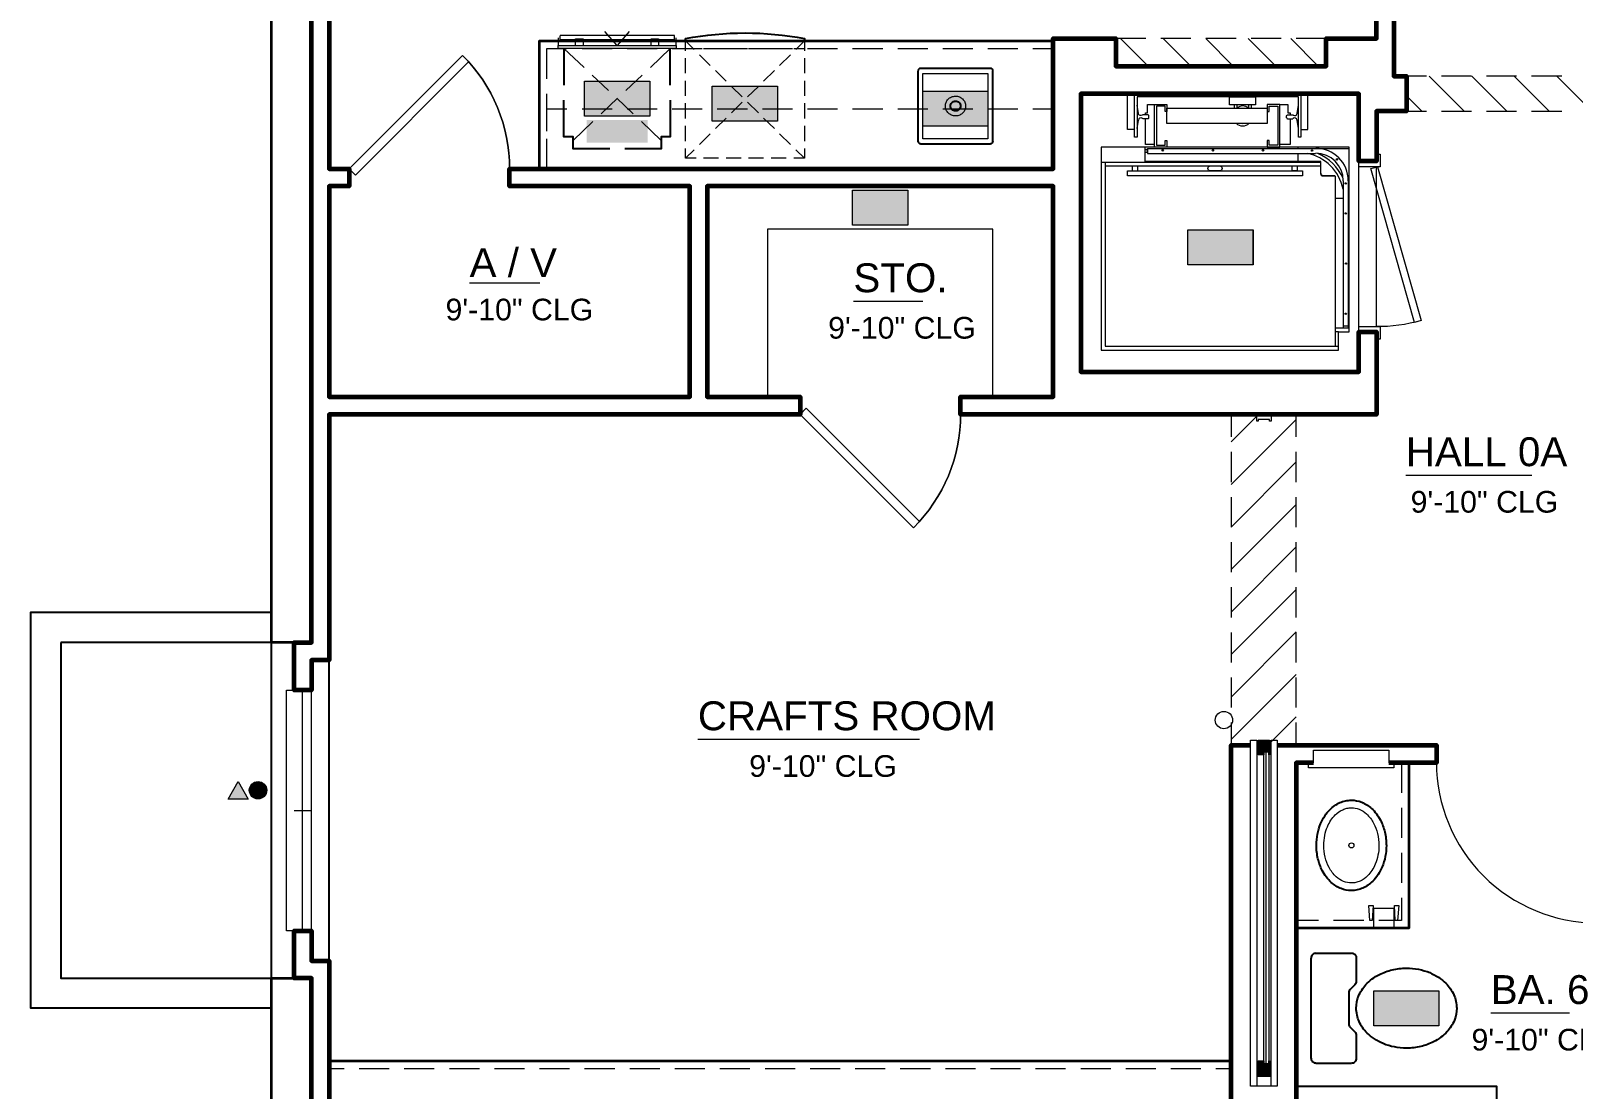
# Model space of a CAD drawing. Extents: x 6 to 1186, y -84 to 3560.
# Drawn here: x 138.1 to 445.9, y 620.1 to 831.3 of the extents above; entities that cross this region are included whole.
import ezdxf

# ---------------------------------------------------------------- set-up
doc = ezdxf.new("R2010")
doc.units = 0
doc.header["$LTSCALE"] = 24
doc.header["$MEASUREMENT"] = 0
for name, color, linetype in [('GEC_BKGD', 8, 'Continuous'), ('PDF3_0', 8, 'Continuous'), ('PDF3_00-FP-A-0$A-ANNO-DRWDW-ID', 8, 'Continuous'), ('PDF3_00-FP-A-0$A-ANNO-KEYN', 8, 'Continuous'), ('PDF3_00-FP-A-0$A-APPL', 8, 'Continuous'), ('PDF3_00-FP-A-0$A-APPL-EXTNT', 8, 'Continuous'), ('PDF3_00-FP-A-0$A-APPL-HIDN', 8, 'Continuous'), ('PDF3_00-FP-A-0$A-APPL-MINR', 8, 'Continuous'), ('PDF3_00-FP-A-0$A-CONVEY-HVY', 8, 'Continuous'), ('PDF3_00-FP-A-0$A-CONVEY-MNR', 8, 'Continuous'), ('PDF3_00-FP-A-0$A-DRWDW', 8, 'Continuous'), ('PDF3_00-FP-A-0$A-DRWDW-MINR', 8, 'Continuous'), ('PDF3_00-FP-A-0$A-MLWK', 8, 'Continuous'), ('PDF3_00-FP-A-0$A-MLWK-ABV', 8, 'Continuous'), ('PDF3_00-FP-A-0$A-MLWK-HIDN', 8, 'Continuous'), ('PDF3_00-FP-A-0$A-MLWK-MINR', 8, 'Continuous'), ('PDF3_00-FP-A-0$A-MLWK-MISC', 8, 'Continuous'), ('PDF3_00-FP-A-0$A-PLMB', 8, 'Continuous'), ('PDF3_00-FP-A-0$A-PLMB-MINR', 8, 'Continuous'), ('PDF3_00-FP-A-0$A-SOFFIT', 8, 'Continuous'), ('PDF3_00-FP-A-0$A-SOFFIT-PATT', 8, 'Continuous'), ('PDF3_00-FP-A-0$A-WALL', 8, 'Continuous'), ('PDF3_00-FP-A-0$A-WALL-CONC', 8, 'Continuous'), ('PDF3_00-FP-A-0$A-WALL-PRTHT', 8, 'Continuous'), ('PDF3_A-ANNO-RMNM', 8, 'Continuous'), ('PDF3_A-WPOT', 8, 'Continuous'), ('PDF3_Text', 8, 'Continuous')]:
    doc.layers.add(name, color=color, linetype=linetype)
doc.styles.add('PDF Arial', font='arial.ttf')

# ---------------------------------------------------------------- blocks, each defined once
blk = doc.blocks.new('210311_BorsteinRes_CDProgress - Copy2')
at = {"layer": 'PDF3_00-FP-A-0$A-ANNO-DRWDW-ID', "transparency": 33554559}
for points in [[(7.0917, 10.42), (7.0492, 10.4933), (7.0075, 10.42)], [(7.1675, 10.4633), (7.0967, 10.4667), (7.0958, 10.4633)], [(7.1675, 10.4633), (7.0958, 10.4633), (7.1675, 10.46)], [(7.1675, 10.46), (7.0958, 10.4633), (7.0958, 10.46)], [(7.1675, 10.46), (7.0958, 10.46), (7.1683, 10.4567)], [(7.1683, 10.4567), (7.0958, 10.46), (7.0958, 10.4567)], [(7.1683, 10.4567), (7.0958, 10.4567), (7.1675, 10.4533)], [(7.1675, 10.4533), (7.0958, 10.4567), (7.0958, 10.4533)], [(7.1675, 10.4533), (7.0958, 10.4533), (7.1675, 10.45)], [(7.1675, 10.45), (7.0958, 10.4533), (7.0958, 10.45)], [(7.1667, 10.4667), (7.0983, 10.47), (7.0967, 10.4667)], [(7.1667, 10.4667), (7.0967, 10.4667), (7.1675, 10.4633)], [(7.1658, 10.47), (7.0992, 10.4733), (7.0983, 10.47)], [(7.1658, 10.47), (7.0983, 10.47), (7.1667, 10.4667)], [(7.1642, 10.4733), (7.1017, 10.4767), (7.0992, 10.4733)], [(7.1642, 10.4733), (7.0992, 10.4733), (7.1658, 10.47)], [(7.1625, 10.4767), (7.1033, 10.4792), (7.1017, 10.4767)], [(7.1625, 10.4767), (7.1017, 10.4767), (7.1642, 10.4733)], [(7.16, 10.4792), (7.1058, 10.4817), (7.1033, 10.4792)], [(7.16, 10.4792), (7.1033, 10.4792), (7.1625, 10.4767)], [(7.1583, 10.4817), (7.1075, 10.4842), (7.1058, 10.4817)], [(7.1583, 10.4817), (7.1058, 10.4817), (7.16, 10.4792)], [(7.155, 10.4842), (7.1108, 10.4867), (7.1075, 10.4842)], [(7.155, 10.4842), (7.1075, 10.4842), (7.1583, 10.4817)], [(7.1525, 10.4867), (7.1133, 10.4883), (7.1108, 10.4867)], [(7.1525, 10.4867), (7.1108, 10.4867), (7.155, 10.4842)], [(7.15, 10.4883), (7.1167, 10.49), (7.1133, 10.4883)], [(7.15, 10.4883), (7.1133, 10.4883), (7.1525, 10.4867)], [(7.1467, 10.49), (7.12, 10.4908), (7.1167, 10.49)], [(7.1467, 10.49), (7.1167, 10.49), (7.15, 10.4883)], [(7.1433, 10.4908), (7.1242, 10.4925), (7.12, 10.4908)], [(7.1433, 10.4908), (7.12, 10.4908), (7.1467, 10.49)], [(7.14, 10.4925), (7.1242, 10.4925), (7.1433, 10.4908)], [(7.1358, 10.4925), (7.1333, 10.4933), (7.1267, 10.4925)], [(7.1675, 10.45), (7.0958, 10.45), (7.1667, 10.4467)], [(7.1667, 10.4467), (7.0958, 10.45), (7.0967, 10.4467)], [(7.1667, 10.4467), (7.0967, 10.4467), (7.1658, 10.4433)], [(7.1658, 10.4433), (7.0967, 10.4467), (7.0983, 10.4433)], [(7.1658, 10.4433), (7.0983, 10.4433), (7.1642, 10.44)], [(7.1642, 10.44), (7.0983, 10.4433), (7.0992, 10.44)], [(7.1642, 10.44), (7.0992, 10.44), (7.1625, 10.4367)], [(7.1625, 10.4367), (7.0992, 10.44), (7.1017, 10.4367)], [(7.1625, 10.4367), (7.1017, 10.4367), (7.16, 10.4342)], [(7.16, 10.4342), (7.1017, 10.4367), (7.1033, 10.4342)], [(7.16, 10.4342), (7.1033, 10.4342), (7.1583, 10.4317)], [(7.1583, 10.4317), (7.1033, 10.4342), (7.1058, 10.4317)], [(7.1583, 10.4317), (7.1058, 10.4317), (7.155, 10.4292)], [(7.155, 10.4292), (7.1058, 10.4317), (7.1075, 10.4292)], [(7.155, 10.4292), (7.1075, 10.4292), (7.1525, 10.4267)], [(7.1525, 10.4267), (7.1075, 10.4292), (7.1108, 10.4267)], [(7.1525, 10.4267), (7.1108, 10.4267), (7.15, 10.425)], [(7.15, 10.425), (7.1108, 10.4267), (7.1133, 10.425)], [(7.15, 10.425), (7.1133, 10.425), (7.1467, 10.4233)], [(7.1467, 10.4233), (7.1133, 10.425), (7.1167, 10.4233)], [(7.1467, 10.4233), (7.1167, 10.4233), (7.1433, 10.4225)], [(7.1433, 10.4225), (7.1167, 10.4233), (7.12, 10.4225)], [(7.1433, 10.4225), (7.12, 10.4225), (7.14, 10.4217)], [(7.14, 10.4217), (7.12, 10.4225), (7.1242, 10.4217)], [(7.1242, 10.4217), (7.1267, 10.4208), (7.1358, 10.4208)], [(7.14, 10.4217), (7.1242, 10.4217), (7.1358, 10.4208)], [(7.1358, 10.4208), (7.1267, 10.4208), (7.1333, 10.42)]]:
    blk.add_hatch(color=256, dxfattribs=at).paths.add_polyline_path(points)
at = {"layer": 'PDF3_00-FP-A-0$A-ANNO-KEYN', "true_color": 0xffffff, "transparency": 33554559}
for points in [[(8.7608, 13.405), (8.49, 13.405), (8.7608, 13.2592)], [(8.7608, 13.2592), (8.49, 13.405), (8.49, 13.2592)], [(9.2917, 13.2383), (9.2917, 13.3842), (9.0208, 13.2383)], [(9.0208, 13.2383), (9.2917, 13.3842), (9.0208, 13.3842)], [(10.1667, 13.3633), (9.8958, 13.3633), (10.1667, 13.2175)], [(10.1667, 13.2175), (9.8958, 13.3633), (9.8958, 13.2175)], [(8.4983, 13.2433), (8.4983, 13.1492), (8.7517, 13.2433)], [(8.7517, 13.2433), (8.4983, 13.1492), (8.7517, 13.1492)], [(9.6042, 12.8058), (9.8333, 12.8058), (9.8333, 12.9517)], [(9.6042, 12.8058), (9.8333, 12.9517), (9.6042, 12.9517)], [(12.0417, 9.6233), (11.7708, 9.6233), (12.0417, 9.4775)], [(12.0417, 9.4775), (11.7708, 9.6233), (11.7708, 9.4775)]]:
    blk.add_hatch(color=7, dxfattribs=at).paths.add_polyline_path(points)
at = {"layer": 'PDF3_00-FP-A-0$A-DRWDW-MINR', "true_color": 0x989898, "transparency": 33554559}
for points in [[(11.3375, 10.665), (11.2908, 10.665), (11.3375, 10.6167)], [(11.3375, 10.6167), (11.2908, 10.665), (11.2908, 10.6167)], [(11.3133, 10.6167), (11.2908, 10.6167), (11.3133, 10.6042)], [(11.3133, 10.6042), (11.2908, 10.6167), (11.2908, 10.6042)], [(11.3375, 10.6167), (11.3342, 10.6167), (11.3375, 10.6042)], [(11.3375, 10.6042), (11.3342, 10.6167), (11.3342, 10.6042)], [(11.3133, 9.3317), (11.2908, 9.3317), (11.3133, 9.3192)], [(11.3133, 9.3192), (11.2908, 9.3317), (11.2908, 9.3192)], [(11.3375, 9.3192), (11.2908, 9.3192), (11.3375, 9.2708)], [(11.3375, 9.2708), (11.2908, 9.3192), (11.2908, 9.2708)], [(11.3375, 9.3317), (11.3342, 9.3317), (11.3375, 9.3192)], [(11.3375, 9.3192), (11.3342, 9.3317), (11.3342, 9.3192)]]:
    blk.add_hatch(color=252, dxfattribs=at).paths.add_polyline_path(points)
at = {"layer": 'PDF3_A-WPOT', "true_color": 0xffffff, "transparency": 33554559}
for points in [[(10.9983, 12.7867), (10.9983, 12.6408), (11.2692, 12.7867)], [(11.2692, 12.7867), (10.9983, 12.6408), (11.2692, 12.6408)]]:
    blk.add_hatch(color=7, dxfattribs=at).paths.add_polyline_path(points)
at = {"layer": 'PDF3_0', "lineweight": 9}
for points in [[(11.7683, 9.9775), (11.7642, 9.915), (11.7542, 9.915), (11.75, 9.9775)], [(11.8542, 9.9675), (11.8542, 9.8842), (11.7708, 9.8842), (11.7708, 9.9675)], [(11.875, 9.9775), (11.87, 9.915), (11.86, 9.915), (11.8567, 9.9775)]]:
    blk.add_lwpolyline(points, close=True, dxfattribs=at)
for points in [[(11.765, 9.92), (11.7708, 9.92)], [(11.7658, 9.9308), (11.7708, 9.9308)], [(11.8592, 9.9308), (11.8542, 9.9308)], [(11.8592, 9.92), (11.8542, 9.92)]]:
    blk.add_lwpolyline(points, dxfattribs=at)
at = {"layer": 'PDF3_0', "lineweight": 25}
for points in [[(11.5108, 9.3425), (11.5108, 9.7592)], [(11.5317, 9.78), (11.6775, 9.78)], [(11.6917, 9.6483), (11.6733, 9.6292)], [(11.6667, 9.615), (11.6667, 9.4858)], [(11.6775, 9.3217), (11.5317, 9.3217)]]:
    blk.add_lwpolyline(points, dxfattribs=at)
for points in [[(11.6983, 9.7592), (11.6983, 9.6633, -0.193294), (11.6924, 9.6487)], [(11.6675, 9.4863, 0.193294), (11.6733, 9.4717), (11.6917, 9.4525)], [(11.6924, 9.4529, -0.193294), (11.6983, 9.4375), (11.6983, 9.3425)]]:
    blk.add_lwpolyline(points, format="xyb", dxfattribs=at)
at = {"layer": 'PDF3_0', "lineweight": 9}
blk.add_circle((11.1479, 10.7487), 0.0362, dxfattribs=at)
at = {"layer": 'PDF3_0', "lineweight": 25}
blk.add_arc((11.6892, 9.6155), 0.0217, 136.4189, 180.17898, dxfattribs=at)
for points, knots in [([(11.5117, 9.7596), (11.5117, 9.7624), (11.5122, 9.7652), (11.5143, 9.7704), (11.5158, 9.7728), (11.5197, 9.7767), (11.5219, 9.7782), (11.5269, 9.7803), (11.5295, 9.7808), (11.5321, 9.7808)], [0, 0, 0, 0, 0.00852927, 0.00852927, 0.01684469, 0.01684469, 0.02504637, 0.02504637, 0.03295605, 0.03295605, 0.03295605, 0.03295605]), ([(11.6779, 9.7808), (11.6805, 9.7808), (11.6829, 9.7804), (11.6877, 9.7784), (11.6898, 9.777), (11.6937, 9.7734), (11.6953, 9.7711), (11.697, 9.7672), (11.6975, 9.7658), (11.6982, 9.7627), (11.6983, 9.7612), (11.6983, 9.7596)], [0, 0, 0, 0, 0.00761361, 0.00761361, 0.01531879, 0.01531879, 0.02356384, 0.02356384, 0.02813199, 0.02813199, 0.03286391, 0.03286391, 0.03286391, 0.03286391]), ([(11.6983, 9.5512), (11.6983, 9.5686), (11.7017, 9.5855), (11.7151, 9.6191), (11.7254, 9.635), (11.754, 9.6663), (11.7733, 9.6804), (11.8111, 9.6998), (11.829, 9.7062), (11.8669, 9.7152), (11.887, 9.7175), (11.9071, 9.7175)], [0, 0, 0, 0, 0.0520278, 0.0520278, 0.1084623, 0.1084623, 0.179051, 0.179051, 0.2353751, 0.2353751, 0.2953762, 0.2953762, 0.2953762, 0.2953762]), ([(11.9071, 9.7175), (11.9418, 9.7175), (11.9746, 9.7108), (12.0296, 9.6879), (12.0525, 9.6728), (12.0845, 9.6407), (12.0959, 9.6247), (12.1077, 9.5982), (12.1107, 9.5891), (12.1148, 9.5704), (12.1158, 9.5609), (12.1158, 9.5512)], [0, 0, 0, 0, 0.1042693, 0.1042693, 0.198749, 0.198749, 0.2702621, 0.2702621, 0.3051657, 0.3051657, 0.3404983, 0.3404983, 0.3404983, 0.3404983]), ([(11.9071, 9.385), (11.8723, 9.385), (11.8396, 9.3917), (11.7845, 9.4146), (11.7616, 9.4297), (11.7297, 9.4618), (11.7182, 9.4778), (11.7064, 9.5043), (11.7034, 9.5134), (11.6994, 9.5321), (11.6983, 9.5416), (11.6983, 9.5512)], [0, 0, 0, 0, 0.1042693, 0.1042693, 0.198749, 0.198749, 0.2702621, 0.2702621, 0.3051657, 0.3051657, 0.3404983, 0.3404983, 0.3404983, 0.3404983]), ([(12.1158, 9.5512), (12.1158, 9.5339), (12.1125, 9.517), (12.0991, 9.4834), (12.0888, 9.4675), (12.0602, 9.4362), (12.0409, 9.4221), (12.0031, 9.4027), (11.9852, 9.3963), (11.9473, 9.3873), (11.9272, 9.385), (11.9071, 9.385)], [0, 0, 0, 0, 0.0520278, 0.0520278, 0.1084623, 0.1084623, 0.179051, 0.179051, 0.2353751, 0.2353751, 0.2953762, 0.2953762, 0.2953762, 0.2953762]), ([(11.5321, 9.3217), (11.5295, 9.3217), (11.5271, 9.3221), (11.5223, 9.3241), (11.5202, 9.3255), (11.5163, 9.3291), (11.5147, 9.3314), (11.513, 9.3353), (11.5125, 9.3367), (11.5118, 9.3398), (11.5117, 9.3413), (11.5117, 9.3429)], [0, 0, 0, 0, 0.00761361, 0.00761361, 0.01531879, 0.01531879, 0.02356384, 0.02356384, 0.02813199, 0.02813199, 0.03286391, 0.03286391, 0.03286391, 0.03286391]), ([(11.6983, 9.3429), (11.6983, 9.3401), (11.6978, 9.3373), (11.6957, 9.3321), (11.6942, 9.3297), (11.6903, 9.3258), (11.6881, 9.3243), (11.6831, 9.3222), (11.6805, 9.3217), (11.6779, 9.3217)], [0, 0, 0, 0, 0.00852927, 0.00852927, 0.01684469, 0.01684469, 0.02504637, 0.02504637, 0.03295605, 0.03295605, 0.03295605, 0.03295605])]:
    blk.add_open_spline(points, degree=3, knots=knots, dxfattribs=at)
at = {"layer": 'PDF3_00-FP-A-0$A-ANNO-DRWDW-ID', "lineweight": 9}
blk.add_lwpolyline([(7.0075, 10.42), (7.0492, 10.4933), (7.0917, 10.42)], close=True, dxfattribs=at)
blk.add_circle((7.1321, 10.4571), 0.0362, dxfattribs=at)
at = {"layer": 'PDF3_00-FP-A-0$A-ANNO-KEYN', "lineweight": 18}
for points in [[(8.7608, 13.405), (8.7608, 13.2592), (8.49, 13.2592), (8.49, 13.405)], [(9.2917, 13.2383), (9.0208, 13.2383), (9.0208, 13.3842), (9.2917, 13.3842)], [(10.1667, 13.3633), (10.1667, 13.2175), (9.8958, 13.2175), (9.8958, 13.3633)], [(9.6042, 12.8058), (9.6042, 12.9517), (9.8333, 12.9517), (9.8333, 12.8058)], [(12.0417, 9.6233), (12.0417, 9.4775), (11.7708, 9.4775), (11.7708, 9.6233)]]:
    blk.add_lwpolyline(points, close=True, dxfattribs=at)
at = {"layer": 'PDF3_00-FP-A-0$A-APPL', "lineweight": 25}
for points in [[(8.4042, 13.54), (8.4042, 13.3883)], [(8.8458, 13.3883), (8.8458, 13.54)], [(8.5942, 13.1233), (8.4417, 13.1233), (8.4417, 13.1733), (8.4042, 13.1733), (8.4042, 13.3258)], [(8.8458, 13.3258), (8.8458, 13.1733), (8.8083, 13.1733), (8.8083, 13.1233), (8.6567, 13.1233)]]:
    blk.add_lwpolyline(points, dxfattribs=at)
at = {"layer": 'PDF3_00-FP-A-0$A-APPL-EXTNT', "lineweight": 9}
for points in [[(8.6758, 13.6117), (8.625, 13.5525), (8.5742, 13.6117)], [(8.38, 13.585), (8.38, 13.5525)], [(8.87, 13.5525), (8.87, 13.585)]]:
    blk.add_lwpolyline(points, dxfattribs=at)
at = {"layer": 'PDF3_00-FP-A-0$A-APPL-HIDN', "lineweight": 9}
for points in [[(8.4042, 13.54), (8.4875, 13.4617)], [(8.8458, 13.54), (8.7633, 13.4617)], [(8.5208, 13.43), (8.5892, 13.3658)], [(8.7292, 13.43), (8.6608, 13.3658)], [(8.6267, 13.3333), (8.5583, 13.2692)], [(8.6233, 13.3333), (8.6917, 13.2692)], [(8.5242, 13.2367), (8.4417, 13.1583)], [(8.7258, 13.2367), (8.8083, 13.1583)]]:
    blk.add_lwpolyline(points, dxfattribs=at)
at = {"layer": 'PDF3_00-FP-A-0$A-APPL-MINR', "lineweight": 9}
for points in [[(8.3904, 13.595, 0.414214), (8.3875, 13.5917), (8.3875, 13.5804, 0.414214), (8.39, 13.5775), (8.4525, 13.5775)], [(8.7975, 13.5775), (8.8608, 13.5775, 0.414214), (8.8642, 13.5804)]]:
    blk.add_lwpolyline(points, format="xyb", dxfattribs=at)
blk.add_lwpolyline([(8.38, 13.54), (8.38, 13.5525), (8.87, 13.5525), (8.87, 13.54)], close=True, dxfattribs=at)
for points in [[(8.8608, 13.5942), (8.39, 13.5942)], [(8.4525, 13.5525), (8.4525, 13.58), (8.4833, 13.58), (8.4833, 13.5525)], [(8.4833, 13.5775), (8.7667, 13.5775)], [(8.7667, 13.5525), (8.7667, 13.58), (8.7975, 13.58), (8.7975, 13.5525)], [(8.8633, 13.58), (8.8633, 13.5917)]]:
    blk.add_lwpolyline(points, dxfattribs=at)
blk.add_arc((8.8613, 13.5921), 0.00292, 359.99993, 90.00007, dxfattribs=at)
at = {"layer": 'PDF3_00-FP-A-0$A-CONVEY-HVY', "lineweight": 18}
for points in [[(11.625, 12.3625), (11.6692, 12.3625), (11.6692, 13.1308), (10.6383, 13.1308), (10.6383, 12.2867), (11.625, 12.2867)], [(11.9675, 12.4092), (11.94, 12.4017), (11.7592, 13.0417), (11.7867, 13.0483)]]:
    blk.add_lwpolyline(points, close=True, dxfattribs=at)
for points in [[(11.7817, 13.1008), (11.7975, 13.1008), (11.7975, 13.0483), (11.7083, 13.0483)], [(11.7083, 12.3633), (11.7083, 12.3858), (11.7083, 13.0717)], [(11.7083, 12.3842), (11.7975, 12.3842), (11.7975, 12.3317), (11.7817, 12.3317)]]:
    blk.add_lwpolyline(points, dxfattribs=at)
blk.add_lwpolyline([(11.9678, 12.4092, -0.070921), (11.7817, 12.3842), (11.7817, 13.0483)], format="xyb", dxfattribs=at)
at = {"layer": 'PDF3_00-FP-A-0$A-CONVEY-MNR', "lineweight": 9}
for points in [[(10.7758, 13.2042), (10.7475, 13.2042), (10.7475, 13.35), (10.7758, 13.35)], [(11.4683, 13.2042), (11.4975, 13.2042), (11.4975, 13.35), (11.4683, 13.35)], [(11.485, 13.35), (11.5133, 13.35)], [(10.8217, 13.2642), (10.8217, 13.2733), (10.8308, 13.2733), (10.8308, 13.3083), (10.8592, 13.3083)], [(11.19, 13.3067), (11.19, 13.2925)], [(11.2017, 13.3067), (11.2017, 13.2925)], [(11.25, 13.3067), (11.25, 13.2925)], [(11.2617, 13.3067), (11.2617, 13.2925)], [(11.38, 13.3083), (11.3283, 13.3083), (11.3283, 13.2783), (11.3367, 13.2783), (11.3367, 13.3008), (11.3725, 13.3008), (11.3725, 13.1383), (11.3367, 13.1383), (11.3367, 13.1575), (11.3283, 13.1575), (11.3283, 13.1308), (11.38, 13.1308), (11.38, 13.3083), (11.4142, 13.3083), (11.4142, 13.2733), (11.4233, 13.2733), (11.4233, 13.2642)], [(10.7867, 13.2083), (10.7925, 13.2425)], [(10.8325, 13.2483), (10.8108, 13.2483)], [(10.8592, 13.1408), (10.8217, 13.1408), (10.8217, 13.2483)], [(11.4233, 13.2483), (11.4233, 13.1408), (11.38, 13.1408)], [(11.4083, 13.2517), (11.4083, 13.2608)], [(11.4117, 13.2483), (11.4342, 13.2483)], [(11.4583, 13.2083), (11.4525, 13.2425)], [(11.5508, 13.0208), (11.5508, 13.0708), (10.82, 13.0708), (10.82, 13.1308)], [(10.8308, 13.1075), (10.82, 13.1075), (10.82, 13.12), (10.8308, 13.12)], [(10.8308, 13.11), (10.8308, 13.125), (10.8308, 13.1042), (11.5292, 13.1042)], [(10.8308, 13.125), (11.6692, 13.125)], [(11.4558, 13.1308), (11.4558, 13.125)], [(11.4558, 13.1042), (11.4558, 13.0708)], [(10.6542, 13.0683), (10.6542, 12.3025), (11.625, 12.3025)], [(10.6542, 13.0525), (11.55, 13.0525)], [(10.7683, 13.0317), (10.7683, 13.0525)], [(10.7892, 13.0525), (10.7892, 13.0317)], [(11.6092, 13.0117), (11.56, 13.0117)], [(11.61, 13.0117), (11.61, 12.3025)], [(11.6433, 12.99), (11.6433, 12.3783)], [(11.6642, 12.99), (11.6642, 12.3783)], [(11.6433, 12.9167), (11.61, 12.9167)], [(11.6692, 12.9167), (11.6642, 12.9167)], [(11.6692, 12.3783), (11.61, 12.3783)], [(11.6642, 12.3858), (11.6433, 12.3858)], [(11.625, 12.3625), (11.61, 12.3625)], [(11.7817, 12.3008), (11.79, 12.3008), (11.79, 12.2592), (11.7817, 12.2592)]]:
    blk.add_lwpolyline(points, dxfattribs=at)
for points in [[(11.4683, 13.35), (11.4683, 13.1725), (11.4583, 13.1725), (11.4583, 13.3392), (10.7867, 13.3392), (10.7867, 13.1725), (10.7758, 13.1725), (10.7758, 13.35)], [(11.2792, 13.3392), (11.2792, 13.3067), (11.1717, 13.3067), (11.1717, 13.3392)], [(10.8675, 13.3008), (10.8675, 13.1383), (10.9033, 13.1383), (10.9033, 13.1575), (10.9108, 13.1575), (10.9108, 13.1308), (10.8592, 13.1308), (10.8592, 13.3083), (10.9108, 13.3083), (10.9108, 13.2783), (10.9033, 13.2783), (10.9033, 13.3008)], [(11.3283, 13.2925), (11.3283, 13.2292), (10.9108, 13.2292), (10.9108, 13.2925)], [(10.7467, 13.0317), (11.475, 13.0317), (11.475, 13.0108), (10.7467, 13.0108)], [(11.4525, 13.0525), (11.4525, 13.0317), (11.4317, 13.0317), (11.4317, 13.0525)]]:
    blk.add_lwpolyline(points, close=True, dxfattribs=at)
for points in [[(10.8329, 13.2492, 0.414214), (10.8358, 13.2517), (10.8358, 13.2613, 0.414214), (10.8325, 13.2642), (10.8108, 13.2642, 0.158959), (10.8095, 13.2636, -0.554806), (10.7925, 13.27), (10.7867, 13.3042)], [(11.4092, 13.2613, -0.414214), (11.4117, 13.2642), (11.4342, 13.2642, -0.158959), (11.4363, 13.2636, 0.554806), (11.4525, 13.27), (11.4583, 13.3042)], [(10.8112, 13.2492, -0.158959), (10.8091, 13.2497, 0.554806), (10.7927, 13.2431)], [(11.4523, 13.2431, 0.554806), (11.4359, 13.2497, -0.158959), (11.4346, 13.2492)], [(10.6383, 13.0683), (11.55, 13.0683), (11.55, 13.0208, 0.414214), (11.56, 13.0108), (11.6092, 13.0108)]]:
    blk.add_lwpolyline(points, format="xyb", dxfattribs=at)
blk.add_lwpolyline([(11.13, 13.0317), (11.0917, 13.0317, -1), (11.0917, 13.0525), (11.13, 13.0525, -1)], format="xyb", close=True, dxfattribs=at)
for centre in [(10.8937, 13.1171), (10.8937, 13.1171), (11.1021, 13.1171), (11.1021, 13.1171), (11.3104, 13.1171), (11.3104, 13.1171), (11.5146, 13.1163), (11.5146, 13.1163), (11.6179, 13.0796), (11.6179, 13.0796), (11.6546, 12.9796), (11.6546, 12.9796), (11.6546, 12.8546), (11.6546, 12.8546), (11.6554, 12.6463), (11.6554, 12.6463), (11.6546, 12.4379), (11.6546, 12.4379)]:
    blk.add_circle(centre, 0.00292, dxfattribs=at)
for centre, radius, start, end in [((11.2262, 13.2638), 0.0379, 51.55334, 128.44666), ((11.2262, 13.2563), 0.0379, 224.65395, 315.34605), ((11.2271, 13.2579), 0.0287, 255.96496, 284.03504), ((11.4121, 13.2521), 0.00292, 179.99993, 270.00007), ((11.4562, 12.9171), 0.1913, 11.59608, 78.40392), ((11.5296, 12.9904), 0.1354, 360, 90), ((11.5296, 12.9904), 0.1146, 360, 90), ((11.4562, 12.9171), 0.2046, 23.75245, 66.24755), ((11.5604, 13.0221), 0.00958, 180.78554, 269.21446)]:
    blk.add_arc(centre, radius, start, end, dxfattribs=at)
at = {"layer": 'PDF3_00-FP-A-0$A-DRWDW', "lineweight": 18}
for points in [[(8.0067, 13.485), (7.5367, 13.0142), (7.5108, 13.04), (7.9817, 13.5117)], [(9.8567, 11.5475), (9.3858, 12.0192), (9.4117, 12.045), (9.8817, 11.5742)], [(7.2817, 9.8733), (7.25, 9.8733), (7.25, 10.8733), (7.2817, 10.8733)], [(7.3542, 9.8733), (7.3542, 10.8733)]]:
    blk.add_lwpolyline(points, dxfattribs=at)
for points in [[(8.1783, 13.0404, 0.199088), (7.9829, 13.5115, -0.199088)], [(9.8579, 11.5485, 0.199088), (10.0533, 12.0196, -0.199088)]]:
    blk.add_lwpolyline(points, format="xyb", close=True, dxfattribs=at)
for points in [[(11.2908, 10.6042), (11.2908, 10.665), (11.3375, 10.665), (11.3375, 10.6042), (11.3342, 10.6042), (11.3342, 10.6167), (11.3133, 10.6167), (11.3133, 10.6042)], [(11.3133, 9.3317), (11.3133, 9.3192), (11.3342, 9.3192), (11.3342, 9.3317), (11.3375, 9.3317), (11.3375, 9.2708), (11.2908, 9.2708), (11.2908, 9.3317)]]:
    blk.add_lwpolyline(points, close=True, dxfattribs=at)
blk.add_lwpolyline([(12.0317, 10.5721, 0.199088), (12.2271, 10.101, 0.198737), (12.6987, 9.9058)], format="xyb", dxfattribs=at)
at = {"layer": 'PDF3_00-FP-A-0$A-DRWDW-MINR', "lineweight": 9}
for points in [[(11.3442, 11.9908), (11.3375, 11.9908), (11.3375, 11.9983), (11.2908, 11.9983), (11.2908, 11.9908), (11.2842, 11.9908), (11.2842, 12.0192), (11.3442, 12.0192)], [(11.3342, 9.3192), (11.3133, 9.3192), (11.3133, 10.6167), (11.3342, 10.6167)]]:
    blk.add_lwpolyline(points, close=True, dxfattribs=at)
for points in [[(7.3175, 9.8733), (7.3175, 10.8733)], [(11.2583, 10.6442), (11.2583, 10.665), (11.2842, 10.665), (11.2842, 9.2275)], [(11.3442, 9.2275), (11.3442, 10.665), (11.37, 10.665), (11.37, 10.6442)], [(11.3233, 9.3192), (11.3233, 10.6167)], [(7.2817, 10.3733), (7.3542, 10.3733)], [(11.2842, 9.2692), (11.3442, 9.2692)]]:
    blk.add_lwpolyline(points, dxfattribs=at)
at = {"layer": 'PDF3_00-FP-A-0$A-MLWK', "lineweight": 35}
for points in [[(8.3025, 13.04), (8.3025, 13.5717), (10.4375, 13.5717)], [(11.9167, 10.5717), (11.9167, 10.54), (11.9167, 9.915), (11.9167, 9.8842), (11.4483, 9.8842)], [(7.4275, 9.3317), (11.1775, 9.3317)]]:
    blk.add_lwpolyline(points, dxfattribs=at)
at = {"layer": 'PDF3_00-FP-A-0$A-MLWK-ABV', "lineweight": 18}
for points in [[(8.3333, 13.1967), (8.3333, 13.29), (8.4167, 13.29)], [(8.4792, 13.29), (8.6042, 13.29)], [(8.6667, 13.29), (8.7917, 13.29)], [(8.8542, 13.29), (8.9792, 13.29)], [(9.0417, 13.29), (9.1667, 13.29)], [(9.2292, 13.29), (9.3542, 13.29)], [(9.4167, 13.29), (9.5417, 13.29)], [(9.6042, 13.29), (9.7292, 13.29)], [(9.7917, 13.29), (9.9167, 13.29)], [(9.9792, 13.29), (10.1042, 13.29)], [(10.1667, 13.29), (10.2917, 13.29)], [(10.3542, 13.29), (10.4375, 13.29), (10.4375, 13.1967)], [(8.4167, 13.04), (8.3333, 13.04), (8.3333, 13.1342)], [(10.4375, 13.1342), (10.4375, 13.04), (10.3542, 13.04)], [(8.6042, 13.04), (8.4792, 13.04)], [(8.7917, 13.04), (8.6667, 13.04)], [(8.9792, 13.04), (8.8542, 13.04)], [(9.1667, 13.04), (9.0417, 13.04)], [(9.3542, 13.04), (9.2292, 13.04)], [(9.5417, 13.04), (9.4167, 13.04)], [(9.7292, 13.04), (9.6042, 13.04)], [(9.9167, 13.04), (9.7917, 13.04)], [(10.1042, 13.04), (9.9792, 13.04)], [(10.2917, 13.04), (10.1667, 13.04)]]:
    blk.add_lwpolyline(points, dxfattribs=at)
at = {"layer": 'PDF3_00-FP-A-0$A-MLWK-HIDN', "lineweight": 9}
for points in [[(8.3333, 13.415), (8.3333, 13.54), (8.4167, 13.54)], [(8.4792, 13.54), (8.6042, 13.54)], [(8.6667, 13.54), (8.7917, 13.54)], [(8.8542, 13.54), (8.9792, 13.54)], [(9.0417, 13.54), (9.1667, 13.54)], [(9.2292, 13.54), (9.3542, 13.54)], [(9.4167, 13.54), (9.5417, 13.54)], [(9.6042, 13.54), (9.7292, 13.54)], [(9.7917, 13.54), (9.9167, 13.54)], [(9.9792, 13.54), (10.1042, 13.54)], [(10.1667, 13.54), (10.2917, 13.54)], [(10.3542, 13.54), (10.4375, 13.54)], [(8.3333, 13.2275), (8.3333, 13.3525)], [(8.3333, 13.04), (8.3333, 13.165)], [(11.8858, 10.5717), (11.8858, 10.54), (11.8858, 10.4467)], [(11.8858, 10.3842), (11.8858, 10.2592)], [(11.8858, 10.1967), (11.8858, 10.0717)], [(11.8858, 10.0092), (11.8858, 9.915), (11.7917, 9.915)], [(11.5417, 9.915), (11.4483, 9.915)], [(11.7292, 9.915), (11.6042, 9.915)], [(7.4275, 9.3008), (7.49, 9.3008)], [(7.5525, 9.3008), (7.6775, 9.3008)], [(7.74, 9.3008), (7.865, 9.3008)], [(7.9275, 9.3008), (8.0525, 9.3008)], [(8.115, 9.3008), (8.24, 9.3008)], [(8.3025, 9.3008), (8.4275, 9.3008)], [(8.49, 9.3008), (8.615, 9.3008)], [(8.6775, 9.3008), (8.8025, 9.3008)], [(8.865, 9.3008), (8.99, 9.3008)], [(9.0525, 9.3008), (9.1775, 9.3008)], [(9.24, 9.3008), (9.365, 9.3008)], [(9.4275, 9.3008), (9.5525, 9.3008)], [(9.615, 9.3008), (9.74, 9.3008)], [(9.8025, 9.3008), (9.9275, 9.3008)], [(9.99, 9.3008), (10.115, 9.3008)], [(10.1775, 9.3008), (10.3025, 9.3008)], [(10.365, 9.3008), (10.49, 9.3008)], [(10.5525, 9.3008), (10.6775, 9.3008)], [(10.74, 9.3008), (10.865, 9.3008)], [(10.9275, 9.3008), (11.0525, 9.3008)], [(11.115, 9.3008), (11.1775, 9.3008)]]:
    blk.add_lwpolyline(points, dxfattribs=at)
at = {"layer": 'PDF3_00-FP-A-0$A-MLWK-MINR', "lineweight": 9}
blk.add_lwpolyline([(9, 12.9675), (10.4375, 12.9675), (10.4375, 12.0925), (10.1875, 12.0925), (10.1875, 12.79), (9.25, 12.79), (9.25, 12.0925), (9, 12.0925)], close=True, dxfattribs=at)
at = {"layer": 'PDF3_00-FP-A-0$A-MLWK-MISC', "lineweight": 9}
for points in [[(11.5208, 10.5717), (11.5208, 10.6233), (11.8333, 10.6233), (11.8333, 10.5717)], [(11.8542, 10.5717), (11.8542, 10.5508), (11.5, 10.5508), (11.5, 10.5717)]]:
    blk.add_lwpolyline(points, dxfattribs=at)
at = {"layer": 'PDF3_00-FP-A-0$A-PLMB', "lineweight": 25}
blk.add_lwpolyline([(8.9098, 13.5816, -0.094718), (9.4042, 13.5817), (9.4042, 13.5717)], format="xyb", dxfattribs=at)
for points in [[(8.9092, 13.5717), (8.9092, 13.5817)], [(9.875, 13.4467), (9.875, 13.155)], [(10.1775, 13.4567), (9.8858, 13.4567)], [(10.1875, 13.155), (10.1875, 13.4467)], [(9.8858, 13.1442), (10.1775, 13.1442)]]:
    blk.add_lwpolyline(points, dxfattribs=at)
blk.add_lwpolyline([(11.4483, 9.2275), (12.2817, 9.2275), (12.2817, 8.3733), (12.2083, 8.3733), (12.2083, 9.155), (11.4483, 9.155)], close=True, dxfattribs=at)
for centre, start, end in [((9.8862, 13.4471), 90, 180), ((10.1779, 13.4471), 360, 90), ((9.8862, 13.1554), 180, 270), ((10.1779, 13.1554), 270, 0)]:
    blk.add_arc(centre, 0.0104, start, end, dxfattribs=at)
for points, knots in [([(10.0108, 13.3012), (10.0108, 13.3038), (10.0113, 13.3063), (10.0132, 13.311), (10.0146, 13.3132), (10.0183, 13.317), (10.0206, 13.3186), (10.0245, 13.3204), (10.0259, 13.3208), (10.0289, 13.3215), (10.0305, 13.3217), (10.0321, 13.3217)], [0, 0, 0, 0, 0.00761361, 0.00761361, 0.01531879, 0.01531879, 0.02356384, 0.02356384, 0.02813199, 0.02813199, 0.03286391, 0.03286391, 0.03286391, 0.03286391]), ([(10.0321, 13.2808), (10.0292, 13.2808), (10.0264, 13.2814), (10.0213, 13.2835), (10.0189, 13.285), (10.015, 13.2888), (10.0134, 13.2911), (10.0114, 13.296), (10.0108, 13.2986), (10.0108, 13.3012)], [0, 0, 0, 0, 0.00852927, 0.00852927, 0.01684469, 0.01684469, 0.02504637, 0.02504637, 0.03295605, 0.03295605, 0.03295605, 0.03295605]), ([(10.0321, 13.3217), (10.0349, 13.3217), (10.0377, 13.3211), (10.0429, 13.319), (10.0453, 13.3175), (10.0492, 13.3137), (10.0507, 13.3114), (10.0528, 13.3065), (10.0533, 13.3039), (10.0533, 13.3012)], [0, 0, 0, 0, 0.00852927, 0.00852927, 0.01684469, 0.01684469, 0.02504637, 0.02504637, 0.03295605, 0.03295605, 0.03295605, 0.03295605]), ([(10.0533, 13.3012), (10.0533, 13.2987), (10.0529, 13.2962), (10.0509, 13.2915), (10.0495, 13.2893), (10.0459, 13.2855), (10.0436, 13.2839), (10.0397, 13.2821), (10.0383, 13.2817), (10.0352, 13.281), (10.0337, 13.2808), (10.0321, 13.2808)], [0, 0, 0, 0, 0.00761361, 0.00761361, 0.01531879, 0.01531879, 0.02356384, 0.02356384, 0.02813199, 0.02813199, 0.03286391, 0.03286391, 0.03286391, 0.03286391]), ([(11.5325, 10.2279), (11.5325, 10.2601), (11.5388, 10.2904), (11.5596, 10.3404), (11.5731, 10.3608), (11.6012, 10.3888), (11.615, 10.3987), (11.6377, 10.4089), (11.6455, 10.4114), (11.6615, 10.4149), (11.6697, 10.4158), (11.6779, 10.4158)], [0, 0, 0, 0, 0.0966036, 0.0966036, 0.1818711, 0.1818711, 0.2446123, 0.2446123, 0.2750951, 0.2750951, 0.3058874, 0.3058874, 0.3058874, 0.3058874]), ([(11.6779, 10.4158), (11.6927, 10.4158), (11.7071, 10.413), (11.7358, 10.4016), (11.7494, 10.3927), (11.7767, 10.3679), (11.7891, 10.351), (11.8067, 10.3172), (11.8128, 10.3006), (11.8212, 10.2654), (11.8233, 10.2467), (11.8233, 10.2279)], [0, 0, 0, 0, 0.0442923, 0.0442923, 0.0927509, 0.0927509, 0.1545907, 0.1545907, 0.206739, 0.206739, 0.2625893, 0.2625893, 0.2625893, 0.2625893]), ([(11.6779, 10.04), (11.6632, 10.04), (11.6487, 10.0428), (11.62, 10.0543), (11.6064, 10.0632), (11.5792, 10.0879), (11.5667, 10.1048), (11.5491, 10.1387), (11.5431, 10.1552), (11.5346, 10.1904), (11.5325, 10.2092), (11.5325, 10.2279)], [0, 0, 0, 0, 0.0442923, 0.0442923, 0.0927509, 0.0927509, 0.1545907, 0.1545907, 0.206739, 0.206739, 0.2625893, 0.2625893, 0.2625893, 0.2625893]), ([(11.8233, 10.2279), (11.8233, 10.1957), (11.8171, 10.1654), (11.7962, 10.1155), (11.7828, 10.0951), (11.7546, 10.0671), (11.7409, 10.0572), (11.7181, 10.047), (11.7104, 10.0444), (11.6943, 10.0409), (11.6862, 10.04), (11.6779, 10.04)], [0, 0, 0, 0, 0.0966036, 0.0966036, 0.1818711, 0.1818711, 0.2446123, 0.2446123, 0.2750951, 0.2750951, 0.3058874, 0.3058874, 0.3058874, 0.3058874])]:
    blk.add_open_spline(points, degree=3, knots=knots, dxfattribs=at)
at = {"layer": 'PDF3_00-FP-A-0$A-PLMB-MINR', "lineweight": 9}
for points in [[(8.9092, 13.5308), (8.9092, 13.5717), (8.945, 13.5358)], [(8.9092, 13.54), (8.9533, 13.54)], [(8.9842, 13.54), (9.0467, 13.54)], [(9.0783, 13.54), (9.1408, 13.54)], [(9.1717, 13.54), (9.2342, 13.54)], [(9.2658, 13.54), (9.3283, 13.54)], [(9.3592, 13.54), (9.4042, 13.54)], [(9.3683, 13.5358), (9.4042, 13.5717), (9.4042, 13.5308)], [(8.9092, 13.4375), (8.9092, 13.5)], [(9.0117, 13.47), (8.9675, 13.5142)], [(9.3008, 13.47), (9.3458, 13.5142)], [(9.4042, 13.5), (9.4042, 13.4375)], [(8.9092, 13.3433), (8.9092, 13.4058)], [(9.0783, 13.4042), (9.0342, 13.4483)], [(9.2342, 13.4042), (9.2792, 13.4483)], [(9.4042, 13.4058), (9.4042, 13.3433)], [(9.145, 13.3392), (9.1008, 13.3825)], [(9.1675, 13.3392), (9.2125, 13.3825)], [(8.9092, 13.25), (8.9092, 13.3125)], [(9.1008, 13.2733), (9.145, 13.3167)], [(9.2125, 13.2733), (9.1675, 13.3167)], [(9.4042, 13.3125), (9.4042, 13.25)], [(8.9092, 13.1558), (8.9092, 13.2183)], [(9.0342, 13.2075), (9.0783, 13.2508)], [(9.2792, 13.2075), (9.2342, 13.2508)], [(9.4042, 13.2183), (9.4042, 13.1558)], [(8.9675, 13.1417), (9.0117, 13.185)], [(9.3458, 13.1417), (9.3008, 13.185)], [(8.9533, 13.0842), (8.9092, 13.0842), (8.9092, 13.125)], [(8.9092, 13.0842), (8.945, 13.1192)], [(9.0467, 13.0842), (8.9842, 13.0842)], [(9.1408, 13.0842), (9.0783, 13.0842)], [(9.2342, 13.0842), (9.1717, 13.0842)], [(9.3283, 13.0842), (9.2658, 13.0842)], [(9.4042, 13.125), (9.4042, 13.0842), (9.3592, 13.0842)], [(9.4042, 13.0842), (9.3683, 13.1192)]]:
    blk.add_lwpolyline(points, dxfattribs=at)
blk.add_lwpolyline([(10.1667, 13.4358), (10.1667, 13.165), (9.8958, 13.165), (9.8958, 13.4358)], close=True, dxfattribs=at)
blk.add_circle((11.6779, 10.2279), 0.0104, dxfattribs=at)
for points, knots in [([(9.99, 13.3012), (9.99, 13.3065), (9.991, 13.3116), (9.9949, 13.3213), (9.9978, 13.3257), (10.0052, 13.3334), (10.0097, 13.3366), (10.0174, 13.34), (10.0202, 13.3409), (10.026, 13.3422), (10.0291, 13.3425), (10.0321, 13.3425)], [0, 0, 0, 0, 0.01566922, 0.01566922, 0.0313862, 0.0313862, 0.04788106, 0.04788106, 0.05666939, 0.05666939, 0.06575183, 0.06575183, 0.06575183, 0.06575183]), ([(10.0321, 13.3425), (10.0376, 13.3425), (10.0431, 13.3415), (10.0532, 13.3373), (10.0578, 13.3343), (10.0656, 13.3268), (10.0688, 13.3222), (10.072, 13.3147), (10.0728, 13.3121), (10.0739, 13.3068), (10.0742, 13.304), (10.0742, 13.3012)], [0, 0, 0, 0, 0.01658466, 0.01658466, 0.0329141, 0.0329141, 0.04936428, 0.04936428, 0.05746958, 0.05746958, 0.06581122, 0.06581122, 0.06581122, 0.06581122]), ([(10.0321, 13.26), (10.0266, 13.26), (10.0211, 13.261), (10.011, 13.2652), (10.0064, 13.2682), (9.9986, 13.2757), (9.9954, 13.2803), (9.9922, 13.2878), (9.9914, 13.2904), (9.9903, 13.2957), (9.99, 13.2985), (9.99, 13.3012)], [0, 0, 0, 0, 0.01658466, 0.01658466, 0.0329141, 0.0329141, 0.04936428, 0.04936428, 0.05746958, 0.05746958, 0.06581122, 0.06581122, 0.06581122, 0.06581122]), ([(10.0742, 13.3012), (10.0742, 13.296), (10.0732, 13.2909), (10.0693, 13.2812), (10.0664, 13.2768), (10.059, 13.2691), (10.0544, 13.2659), (10.0467, 13.2625), (10.0439, 13.2616), (10.0381, 13.2603), (10.0351, 13.26), (10.0321, 13.26)], [0, 0, 0, 0, 0.01566922, 0.01566922, 0.0313862, 0.0313862, 0.04788106, 0.04788106, 0.05666939, 0.05666939, 0.06575183, 0.06575183, 0.06575183, 0.06575183]), ([(11.5633, 10.2279), (11.5633, 10.2562), (11.5688, 10.2826), (11.5865, 10.3248), (11.5975, 10.3413), (11.6196, 10.3634), (11.6301, 10.371), (11.6475, 10.3788), (11.6534, 10.3808), (11.6655, 10.3835), (11.6717, 10.3842), (11.6779, 10.3842)], [0, 0, 0, 0, 0.0847677, 0.0847677, 0.1557395, 0.1557395, 0.2054804, 0.2054804, 0.2294513, 0.2294513, 0.2535758, 0.2535758, 0.2535758, 0.2535758]), ([(11.6779, 10.3842), (11.689, 10.3842), (11.6998, 10.382), (11.7214, 10.3734), (11.7318, 10.3667), (11.753, 10.3476), (11.7629, 10.3342), (11.7778, 10.3064), (11.7831, 10.2919), (11.7906, 10.261), (11.7925, 10.2445), (11.7925, 10.2279)], [0, 0, 0, 0, 0.0331717, 0.0331717, 0.0700092, 0.0700092, 0.1186928, 0.1186928, 0.1641908, 0.1641908, 0.2134449, 0.2134449, 0.2134449, 0.2134449]), ([(11.6779, 10.0717), (11.6669, 10.0717), (11.6561, 10.0738), (11.6344, 10.0824), (11.624, 10.0892), (11.6028, 10.1083), (11.5929, 10.1216), (11.5781, 10.1494), (11.5727, 10.1639), (11.5652, 10.1948), (11.5633, 10.2114), (11.5633, 10.2279)], [0, 0, 0, 0, 0.0331717, 0.0331717, 0.0700092, 0.0700092, 0.1186928, 0.1186928, 0.1641908, 0.1641908, 0.2134449, 0.2134449, 0.2134449, 0.2134449]), ([(11.7925, 10.2279), (11.7925, 10.1997), (11.787, 10.1732), (11.7693, 10.1311), (11.7584, 10.1145), (11.7362, 10.0925), (11.7257, 10.0849), (11.7083, 10.077), (11.7025, 10.075), (11.6903, 10.0723), (11.6842, 10.0717), (11.6779, 10.0717)], [0, 0, 0, 0, 0.0847677, 0.0847677, 0.1557395, 0.1557395, 0.2054804, 0.2054804, 0.2294513, 0.2294513, 0.2535758, 0.2535758, 0.2535758, 0.2535758])]:
    blk.add_open_spline(points, degree=3, knots=knots, dxfattribs=at)
at = {"layer": 'PDF3_00-FP-A-0$A-SOFFIT', "lineweight": 9}
for points in [[(10.8233, 13.5817), (10.6983, 13.5817)], [(11.0108, 13.5817), (10.8858, 13.5817)], [(11.1983, 13.5817), (11.0733, 13.5817)], [(11.3858, 13.5817), (11.2608, 13.5817)], [(11.5733, 13.5817), (11.4483, 13.5817)], [(11.99, 13.4258), (11.9067, 13.4258)], [(12.1775, 13.4258), (12.0525, 13.4258)], [(12.365, 13.4258), (12.24, 13.4258)], [(12.5525, 13.4258), (12.4275, 13.4258)], [(11.9067, 13.28), (11.99, 13.28)], [(12.0525, 13.28), (12.1775, 13.28)], [(12.24, 13.28), (12.365, 13.28)], [(12.4275, 13.28), (12.5525, 13.28)], [(11.1775, 12.0192), (11.1775, 11.9258)], [(11.4483, 11.9258), (11.4483, 12.0192)], [(11.1775, 11.8633), (11.1775, 11.7383)], [(11.4483, 11.7383), (11.4483, 11.8633)], [(11.1775, 11.6758), (11.1775, 11.5508)], [(11.4483, 11.5508), (11.4483, 11.6758)], [(11.1775, 11.4883), (11.1775, 11.3633)], [(11.4483, 11.3633), (11.4483, 11.4883)], [(11.1775, 11.3008), (11.1775, 11.1758)], [(11.4483, 11.1758), (11.4483, 11.3008)], [(11.1775, 11.1133), (11.1775, 10.9883)], [(11.4483, 10.9883), (11.4483, 11.1133)], [(11.1775, 10.9258), (11.1775, 10.8008)], [(11.4483, 10.8008), (11.4483, 10.9258)], [(11.1775, 10.7383), (11.1775, 10.6442)], [(11.4483, 10.6442), (11.4483, 10.7383)]]:
    blk.add_lwpolyline(points, dxfattribs=at)
at = {"layer": 'PDF3_00-FP-A-0$A-SOFFIT-PATT', "lineweight": 9}
for points in [[(10.7183, 13.5817), (10.8333, 13.4675)], [(10.8958, 13.5817), (11.01, 13.4675)], [(11.0725, 13.5817), (11.1867, 13.4675)], [(11.2492, 13.5817), (11.3633, 13.4675)], [(11.4258, 13.5817), (11.54, 13.4675)], [(12.1475, 13.28), (12.0017, 13.4258)], [(12.3242, 13.28), (12.1783, 13.4258)], [(12.5008, 13.28), (12.355, 13.4258)], [(12.6775, 13.28), (12.5317, 13.4258)], [(11.9708, 13.28), (11.9067, 13.3433)], [(11.2917, 12.0192), (11.1775, 11.905)], [(11.4483, 11.9983), (11.1775, 11.7275)], [(11.4483, 11.8217), (11.1775, 11.5508)], [(11.4483, 11.645), (11.1775, 11.3742)], [(11.4483, 11.4683), (11.1775, 11.1975)], [(11.4483, 11.2917), (11.1775, 11.0208)], [(11.4483, 11.115), (11.1775, 10.8442)], [(11.4483, 10.9383), (11.1775, 10.6675)], [(11.4483, 10.7617), (11.3308, 10.6442)]]:
    blk.add_lwpolyline(points, dxfattribs=at)
at = {"layer": 'PDF3_00-FP-A-0$A-WALL', "lineweight": 60}
for points in [[(7.4275, 19.7167), (7.4275, 13.04), (7.5108, 13.04), (7.5108, 12.9675), (7.4275, 12.9675), (7.4275, 12.0925), (8.9275, 12.0925), (8.9275, 12.9675), (8.1775, 12.9675), (8.1775, 13.04), (10.4375, 13.04), (10.4375, 13.5817), (10.6983, 13.5817), (10.6983, 13.4675), (11.5733, 13.4675), (11.5733, 13.5817), (11.7817, 13.5817), (11.7817, 13.7067)], [(11.8542, 13.7067), (11.8542, 13.4258), (11.9067, 13.4258), (11.9067, 13.28), (11.7817, 13.28), (11.7817, 13.0717), (11.7083, 13.0717), (11.7083, 13.3525), (10.5525, 13.3525), (10.5525, 12.1967), (11.7083, 12.1967), (11.7083, 12.3633), (11.7817, 12.3633), (11.7817, 12.0192), (10.0525, 12.0192), (10.0525, 12.0925), (10.4375, 12.0925), (10.4375, 12.9675), (9, 12.9675), (9, 12.0925), (9.3858, 12.0925), (9.3858, 12.0192), (7.4275, 12.0192), (7.4275, 10.9983), (7.3542, 10.9983), (7.3542, 10.8733), (7.2817, 10.8733), (7.2817, 11.0717), (7.3542, 11.0717), (7.3542, 19.79)], [(11.5208, 10.5717), (11.4483, 10.5717), (11.4483, 9.155), (11.25, 9.155), (11.25, 8.3733), (13.8958, 8.3733)], [(12.6567, 8.2175), (12.5833, 8.2175), (12.5833, 8.3008), (11.1775, 8.3008), (11.1775, 8.7275), (10.24, 8.7275), (10.24, 8.155), (10.0417, 8.155), (10.0417, 8.2275), (10.1667, 8.2275), (10.1667, 8.7275), (7.3542, 8.7275), (7.3542, 9.6758), (7.2817, 9.6758), (7.2817, 9.8733), (7.3542, 9.8733), (7.3542, 9.7483), (7.4275, 9.7483), (7.4275, 8.8008), (11.1775, 8.8008), (11.1775, 10.6442), (11.2583, 10.6442)], [(11.37, 10.6442), (12.0317, 10.6442), (12.0317, 10.5717), (11.8333, 10.5717)]]:
    blk.add_lwpolyline(points, dxfattribs=at)
at = {"layer": 'PDF3_00-FP-A-0$A-WALL', "lineweight": 9}
blk.add_lwpolyline([(11.37, 10.6442), (11.37, 9.2275), (11.2583, 9.2275), (11.2583, 10.6442)], dxfattribs=at)
at = {"layer": 'PDF3_00-FP-A-0$A-WALL', "lineweight": 18}
blk.add_lwpolyline([(11.5208, 10.5717), (11.5208, 10.6233), (11.8333, 10.6233), (11.8333, 10.5717)], dxfattribs=at)
at = {"layer": 'PDF3_00-FP-A-0$A-WALL-CONC', "lineweight": 35}
for points in [[(20.2817, 19.04), (11.115, 19.04), (11.115, 19.79), (7.3542, 19.79), (7.3542, 11.0717), (7.1875, 11.0717), (7.1875, 19.9567), (11.2817, 19.9567), (11.2817, 19.2067), (20.4483, 19.2067)], [(20.2092, 7.1858), (12.75, 7.1858), (12.75, 5.8108), (9, 5.8108), (9, 8.5608), (7.1875, 8.5608), (7.1875, 9.6758), (7.3542, 9.6758), (7.3542, 8.7275), (9.1667, 8.7275), (9.1667, 5.9775), (12.5833, 5.9775), (12.5833, 7.3525), (20.3758, 7.3525)]]:
    blk.add_lwpolyline(points, dxfattribs=at)
at = {"layer": 'PDF3_00-FP-A-0$A-WALL-PRTHT', "lineweight": 25}
blk.add_lwpolyline([(6.3125, 11.0717), (6.3125, 9.6758), (7.1875, 9.6758), (7.1875, 9.5508), (6.1875, 9.5508), (6.1875, 11.1967), (7.1875, 11.1967), (7.1875, 11.0717)], close=True, dxfattribs=at)
for points in [[(7.1875, 9.6758), (7.1875, 11.0717)], [(7.4275, 9.7483), (7.4275, 10.9983)]]:
    blk.add_lwpolyline(points, dxfattribs=at)
at = {"layer": 'PDF3_A-ANNO-RMNM', "lineweight": 18}
for points in [[(8.3033, 12.565), (8.0117, 12.565)], [(9.8958, 12.4892), (9.6075, 12.4892)], [(12.4283, 11.7658), (11.9042, 11.7658)], [(9.8817, 10.6675), (8.9608, 10.6675)], [(12.585, 9.53), (12.2575, 9.53)]]:
    blk.add_lwpolyline(points, dxfattribs=at)
at = {"layer": 'PDF3_A-WPOT', "lineweight": 18}
blk.add_lwpolyline([(11.2692, 12.6408), (10.9983, 12.6408), (10.9983, 12.7867), (11.2692, 12.7867)], close=True, dxfattribs=at)
at = {"layer": 'PDF3_A-WPOT', "color": 7, "lineweight": 0, "true_color": 0xffffff}
blk.add_lwpolyline([(11.2692, 12.6408), (11.2692, 12.7867)], dxfattribs=at)
at = {"layer": 'PDF3_Text', "attachment_point": 7, "style": 'PDF Arial'}
for s, insert, char_height in [('A / V', (8.0117, 12.5886), 0.12008), ('STO.', (9.6075, 12.5256), 0.12008), ('9\'-10" CLG', (7.9117, 12.409), 0.09006), ('9\'-10" CLG', (9.5025, 12.3331), 0.09006), ('HALL 0A', (11.9042, 11.8025), 0.12008), ('9\'-10" CLG', (11.9242, 11.6098), 0.09006), ('CRAFTS ROOM', (8.9608, 10.7048), 0.120082), ('9\'-10" CLG', (9.1742, 10.5115), 0.09006), ('BA. 6', (12.2575, 9.5667), 0.12008), ('9\'-10" CLG', (12.1775, 9.374), 0.09006)]:
    blk.add_mtext(s, dxfattribs=dict(at, insert=insert, char_height=char_height))

msp = doc.modelspace()

# ---------------------------------------------------------------- block references
at = {"layer": 'GEC_BKGD', "xscale": 48, "yscale": 48, "zscale": 48}
msp.add_blockref('210311_BorsteinRes_CDProgress - Copy2', (-158.88, 177.79), dxfattribs=at)

doc.saveas('drawing.dxf')
